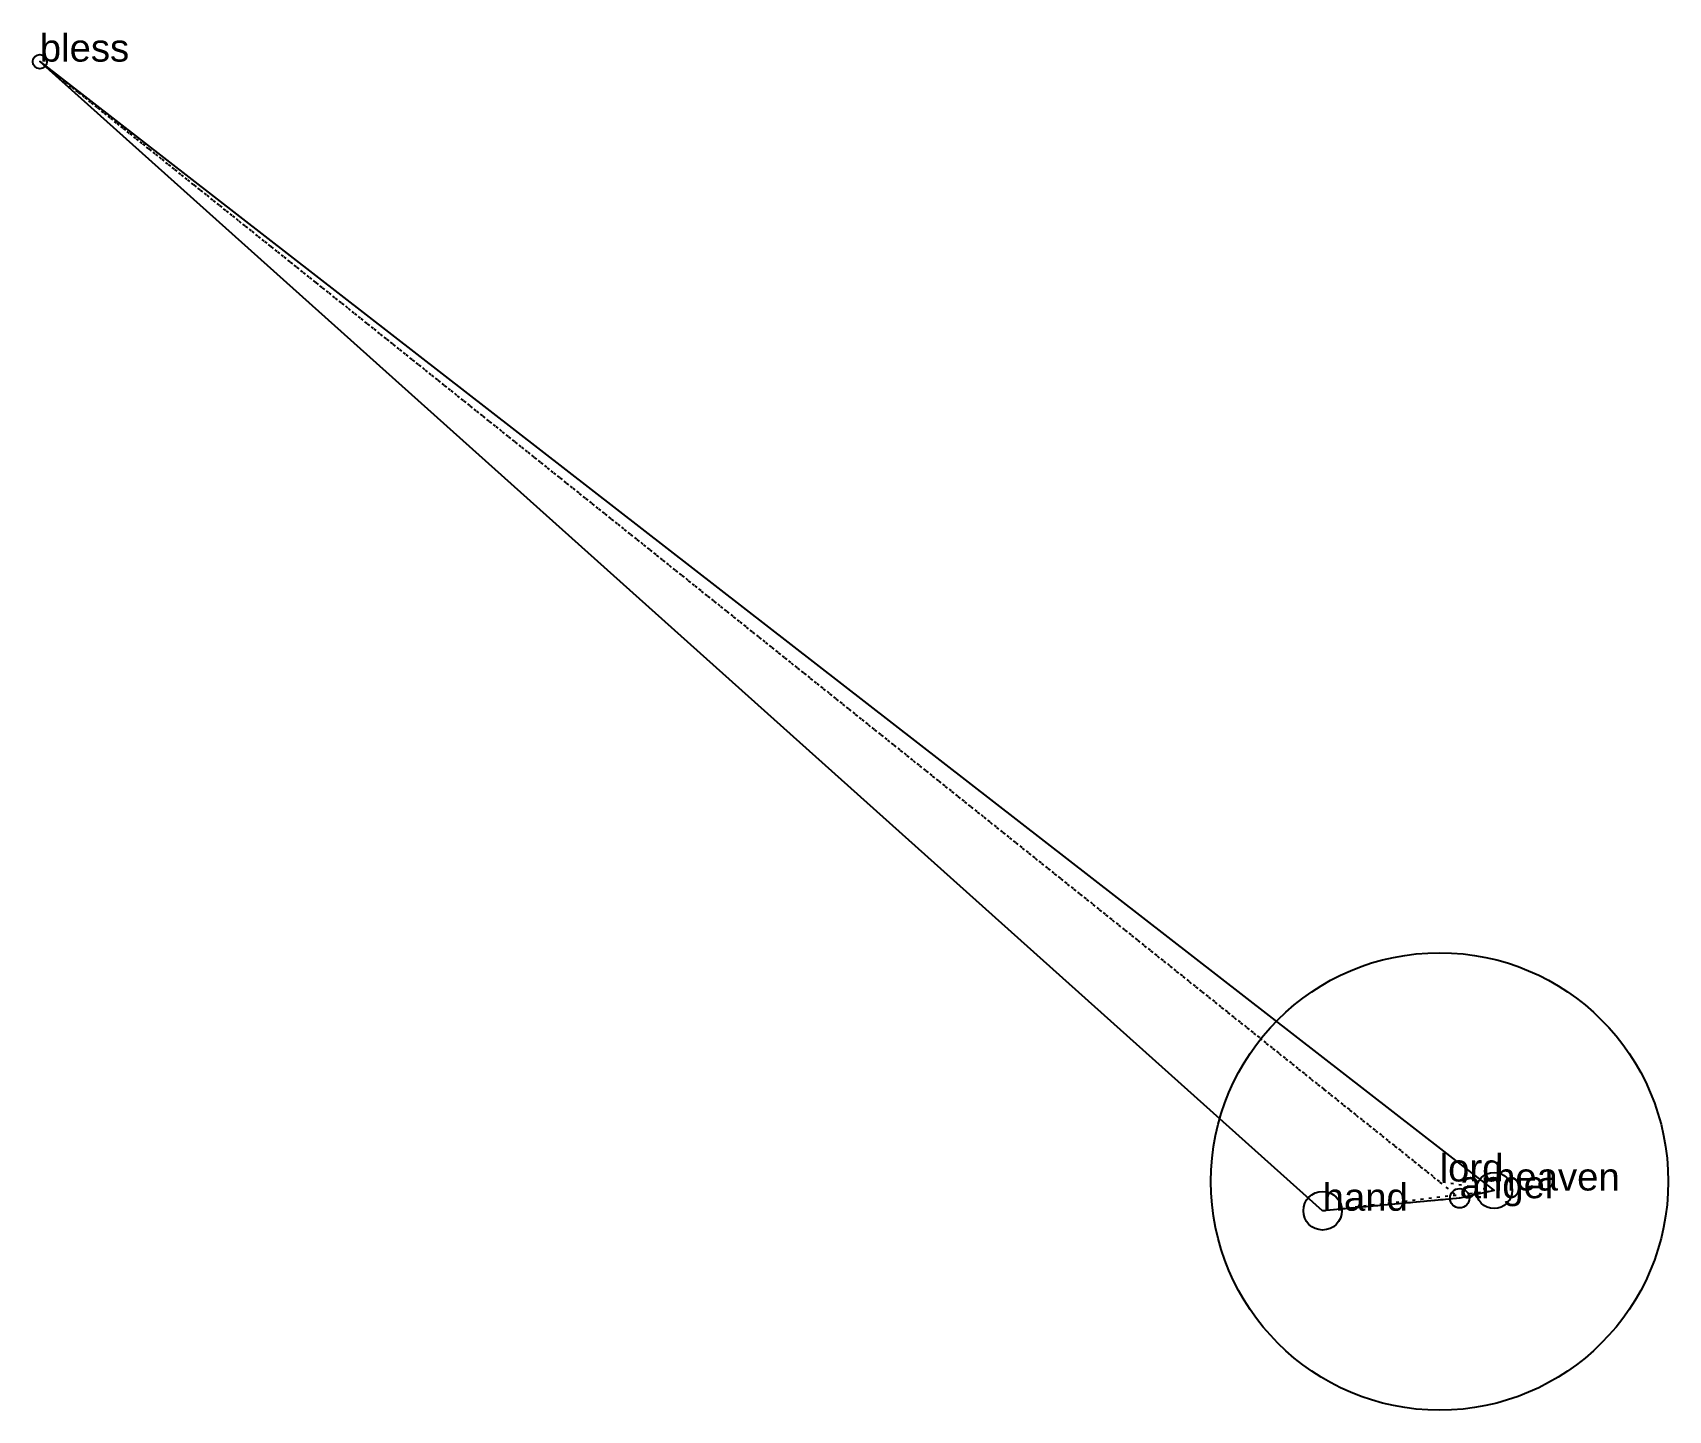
# Model space of a CAD drawing. Extents: x -7.1 to 52.6, y 9.7 to 60.
import ezdxf

# ---------------------------------------------------------------- set-up
doc = ezdxf.new("R2010")
doc.units = 0
doc.linetypes.add('DOT', pattern=[0.2, 0, -0.2])
doc.layers.add('TEXT', color=1, linetype='CONTINUOUS')
doc.styles.get("Standard").update_dxf_attribs({"font": 'arial.ttf'})

msp = doc.modelspace()

# ---------------------------------------------------------------- linework, layer by layer
for centre, radius in [((-6.817, 58.899), 0.259), ((44.253, 18.065), 8.342), ((46.241, 17.736), 0.661), ((39.985, 16.998), 0.704), ((44.985, 17.454), 0.353)]:
    msp.add_circle(centre, radius)
at = {"layer": 'INTERNAL', "linetype": 'DOT'}
msp.add_polyline3d([(44.253, 18.065, 0), (-6.817, 58.899, 0), (44.985, 17.454, 0), (39.985, 16.998, 0), (46.241, 17.736, 0), (44.253, 18.065, 0)], close=True, dxfattribs=at)
at = {"layer": 'OUTLINE', "linetype": 'CONTINUOUS'}
msp.add_polyline3d([(39.985, 16.998, 0), (-6.817, 58.899, 0), (46.241, 17.736, 0), (44.985, 17.454, 0), (39.985, 16.998, 0)], close=True, dxfattribs=at)

# ---------------------------------------------------------------- texts
at = {"layer": 'TEXT'}
for s, p in [('bless', (-6.817, 58.899)), ('lord', (44.253, 18.065)), ('angel', (44.985, 17.454)), ('heaven', (46.241, 17.736)), ('hand', (39.985, 16.998))]:
    msp.add_text(s, height=1, dxfattribs=at).set_placement(p)

doc.saveas('drawing.dxf')
